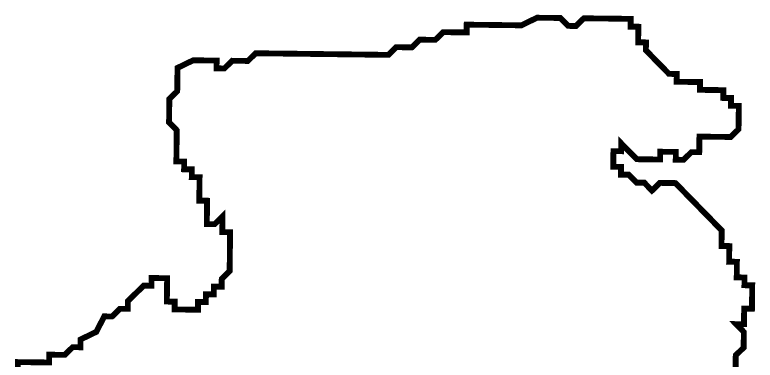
# Model space of a CAD drawing. Header units: metres. Extents: x 257673 to 289848, y 2129691 to 2228029.
# Drawn here: x 261029 to 261405.3, y 2177097.6 to 2177273.4 of the extents above; entities that cross this region are included whole.
import ezdxf

# ---------------------------------------------------------------- set-up
doc = ezdxf.new("R2010")
doc.units = ezdxf.units.M
doc.header["$MEASUREMENT"] = 0
doc.layers.add('HAZARDS LINE', color=1, linetype='Continuous')

msp = doc.modelspace()

# ---------------------------------------------------------------- linework, layer by layer
at = {"layer": 'HAZARDS LINE', "lineweight": 18}
msp.add_lwpolyline([(261030.49, 2177092.64, 2.97, 2.97, 0), (261030.54, 2177096.61, 2.97, 2.97, 0), (261034.51, 2177096.56, 2.97, 2.97, 0), (261038.47, 2177096.51, 2.97, 2.97, 0), (261042.44, 2177096.46, 2.97, 2.97, 0), (261046.4, 2177096.41, 2.97, 2.97, 0), (261046.45, 2177100.38, 2.97, 2.97, 0), (261050.42, 2177100.33, 2.97, 2.97, 0), (261054.38, 2177100.28, 2.97, 2.97, 0), (261058.4, 2177104.2, 2.97, 2.97, 0), (261062.36, 2177104.15, 2.97, 2.97, 0), (261062.41, 2177108.12, 2.97, 2.97, 0), (261070.39, 2177111.98, 2.97, 2.97, 0), (261074.45, 2177119.87, 2.97, 2.97, 0), (261078.42, 2177119.82, 2.97, 2.97, 0), (261082.43, 2177123.74, 2.97, 2.97, 0), (261086.4, 2177123.69, 2.97, 2.97, 0), (261086.45, 2177127.65, 2.97, 2.97, 0), (261090.46, 2177131.57, 2.97, 2.97, 0), (261094.47, 2177135.49, 2.97, 2.97, 0), (261098.44, 2177135.44, 2.97, 2.97, 0), (261098.49, 2177139.41, 2.97, 2.97, 0), (261102.45, 2177139.36, 2.97, 2.97, 0), (261106.42, 2177139.31, 2.97, 2.97, 0), (261106.37, 2177135.34, 2.97, 2.97, 0), (261106.32, 2177131.38, 2.97, 2.97, 0), (261106.27, 2177127.41, 2.97, 2.97, 0), (261110.24, 2177127.36, 2.97, 2.97, 0), (261110.19, 2177123.4, 2.97, 2.97, 0), (261114.15, 2177123.35, 2.97, 2.97, 0), (261118.12, 2177123.3, 2.97, 2.97, 0), (261122.09, 2177123.25, 2.97, 2.97, 0), (261122.13, 2177127.22, 2.97, 2.97, 0), (261126.1, 2177127.17, 2.97, 2.97, 0), (261126.15, 2177131.13, 2.97, 2.97, 0), (261130.11, 2177131.09, 2.97, 2.97, 0), (261130.16, 2177135.05, 2.97, 2.97, 0), (261134.13, 2177135, 2.97, 2.97, 0), (261134.18, 2177138.97, 2.97, 2.97, 0), (261138.19, 2177142.89, 2.97, 2.97, 0), (261138.24, 2177146.85, 2.97, 2.97, 0), (261138.29, 2177150.82, 2.97, 2.97, 0), (261138.33, 2177154.79, 2.97, 2.97, 0), (261138.38, 2177158.75, 2.97, 2.97, 0), (261138.43, 2177162.72, 2.97, 2.97, 0), (261134.47, 2177162.77, 2.97, 2.97, 0), (261134.52, 2177166.73, 2.97, 2.97, 0), (261134.56, 2177170.7, 2.97, 2.97, 0), (261130.55, 2177166.78, 2.97, 2.97, 0), (261126.58, 2177166.83, 2.97, 2.97, 0), (261126.63, 2177170.79, 2.97, 2.97, 0), (261126.68, 2177174.76, 2.97, 2.97, 0), (261126.73, 2177178.73, 2.97, 2.97, 0), (261122.76, 2177178.78, 2.97, 2.97, 0), (261122.81, 2177182.74, 2.97, 2.97, 0), (261122.86, 2177186.71, 2.97, 2.97, 0), (261122.91, 2177190.67, 2.97, 2.97, 0), (261118.94, 2177190.72, 2.97, 2.97, 0), (261118.99, 2177194.69, 2.97, 2.97, 0), (261115.03, 2177194.74, 2.97, 2.97, 0), (261115.08, 2177198.7, 2.97, 2.97, 0), (261111.11, 2177198.75, 2.97, 2.97, 0), (261111.16, 2177202.72, 2.97, 2.97, 0), (261111.21, 2177206.68, 2.97, 2.97, 0), (261111.26, 2177210.65, 2.97, 2.97, 0), (261111.31, 2177214.61, 2.97, 2.97, 0), (261107.39, 2177218.63, 2.97, 2.97, 0), (261107.44, 2177222.6, 2.97, 2.97, 0), (261107.49, 2177226.56, 2.97, 2.97, 0), (261107.53, 2177230.53, 2.97, 2.97, 0), (261111.55, 2177234.44, 2.97, 2.97, 0), (261111.6, 2177238.41, 2.97, 2.97, 0), (261111.64, 2177242.38, 2.97, 2.97, 0), (261111.69, 2177246.34, 2.97, 2.97, 0), (261119.67, 2177250.21, 2.97, 2.97, 0), (261123.64, 2177250.16, 2.97, 2.97, 0), (261127.6, 2177250.11, 2.97, 2.97, 0), (261131.57, 2177250.07, 2.97, 2.97, 0), (261131.52, 2177246.1, 2.97, 2.97, 0), (261135.49, 2177246.05, 2.97, 2.97, 0), (261139.5, 2177249.97, 2.97, 2.97, 0), (261143.46, 2177249.92, 2.97, 2.97, 0), (261147.43, 2177249.87, 2.97, 2.97, 0), (261151.44, 2177253.79, 2.97, 2.97, 0), (261155.41, 2177253.74, 2.97, 2.97, 0), (261159.37, 2177253.69, 2.97, 2.97, 0), (261163.34, 2177253.64, 2.97, 2.97, 0), (261167.31, 2177253.6, 2.97, 2.97, 0), (261171.27, 2177253.55, 2.97, 2.97, 0), (261175.24, 2177253.5, 2.97, 2.97, 0), (261179.2, 2177253.45, 2.97, 2.97, 0), (261183.17, 2177253.4, 2.97, 2.97, 0), (261187.13, 2177253.35, 2.97, 2.97, 0), (261191.1, 2177253.3, 2.97, 2.97, 0), (261195.06, 2177253.26, 2.97, 2.97, 0), (261199.03, 2177253.21, 2.97, 2.97, 0), (261202.99, 2177253.16, 2.97, 2.97, 0), (261206.96, 2177253.11, 2.97, 2.97, 0), (261210.92, 2177253.06, 2.97, 2.97, 0), (261214.89, 2177253.01, 2.97, 2.97, 0), (261218.86, 2177252.96, 2.97, 2.97, 0), (261222.87, 2177256.88, 2.97, 2.97, 0), (261226.83, 2177256.83, 2.97, 2.97, 0), (261230.8, 2177256.78, 2.97, 2.97, 0), (261234.81, 2177260.7, 2.97, 2.97, 0), (261238.78, 2177260.65, 2.97, 2.97, 0), (261242.74, 2177260.61, 2.97, 2.97, 0), (261246.76, 2177264.52, 2.97, 2.97, 0), (261254.69, 2177264.43, 2.97, 2.97, 0), (261258.65, 2177264.38, 2.97, 2.97, 0), (261258.7, 2177268.34, 2.97, 2.97, 0), (261262.67, 2177268.29, 2.97, 2.97, 0), (261266.63, 2177268.25, 2.97, 2.97, 0), (261274.56, 2177268.15, 2.97, 2.97, 0), (261278.53, 2177268.1, 2.97, 2.97, 0), (261282.5, 2177268.05, 2.97, 2.97, 0), (261286.46, 2177268, 2.97, 2.97, 0), (261294.44, 2177271.87, 2.97, 2.97, 0), (261298.41, 2177271.82, 2.97, 2.97, 0), (261302.37, 2177271.78, 2.97, 2.97, 0), (261306.34, 2177271.73, 2.97, 2.97, 0), (261310.25, 2177267.71, 2.97, 2.97, 0), (261314.22, 2177267.66, 2.97, 2.97, 0), (261318.23, 2177271.58, 2.97, 2.97, 0), (261322.2, 2177271.53, 2.97, 2.97, 0), (261326.16, 2177271.48, 2.97, 2.97, 0), (261330.13, 2177271.44, 2.97, 2.97, 0), (261334.09, 2177271.39, 2.97, 2.97, 0), (261338.06, 2177271.34, 2.97, 2.97, 0), (261342.02, 2177271.29, 2.97, 2.97, 0), (261341.98, 2177267.32, 2.97, 2.97, 0), (261345.94, 2177267.28, 2.97, 2.97, 0), (261345.89, 2177263.31, 2.97, 2.97, 0), (261345.84, 2177259.34, 2.97, 2.97, 0), (261349.81, 2177259.3, 2.97, 2.97, 0), (261349.76, 2177255.33, 2.97, 2.97, 0), (261353.68, 2177251.31, 2.97, 2.97, 0), (261357.59, 2177247.3, 2.97, 2.97, 0), (261361.51, 2177243.29, 2.97, 2.97, 0), (261365.48, 2177243.24, 2.97, 2.97, 0), (261365.43, 2177239.27, 2.97, 2.97, 0), (261373.36, 2177239.17, 2.97, 2.97, 0), (261377.32, 2177239.13, 2.97, 2.97, 0), (261377.28, 2177235.16, 2.97, 2.97, 0), (261381.24, 2177235.11, 2.97, 2.97, 0), (261385.21, 2177235.06, 2.97, 2.97, 0), (261389.17, 2177235.01, 2.97, 2.97, 0), (261389.12, 2177231.05, 2.97, 2.97, 0), (261393.09, 2177231, 2.97, 2.97, 0), (261393.04, 2177227.03, 2.97, 2.97, 0), (261397.01, 2177226.98, 2.97, 2.97, 0), (261396.96, 2177223.02, 2.97, 2.97, 0), (261396.91, 2177219.05, 2.97, 2.97, 0), (261396.86, 2177215.09, 2.97, 2.97, 0), (261392.85, 2177211.17, 2.97, 2.97, 0), (261384.92, 2177211.27, 2.97, 2.97, 0), (261380.95, 2177211.31, 2.97, 2.97, 0), (261376.98, 2177211.36, 2.97, 2.97, 0), (261376.94, 2177207.4, 2.97, 2.97, 0), (261376.89, 2177203.43, 2.97, 2.97, 0), (261372.92, 2177203.48, 2.97, 2.97, 0), (261368.91, 2177199.56, 2.97, 2.97, 0), (261364.94, 2177199.61, 2.97, 2.97, 0), (261364.99, 2177203.58, 2.97, 2.97, 0), (261361.03, 2177203.63, 2.97, 2.97, 0), (261357.06, 2177203.67, 2.97, 2.97, 0), (261357.01, 2177199.71, 2.97, 2.97, 0), (261353.05, 2177199.76, 2.97, 2.97, 0), (261349.08, 2177199.81, 2.97, 2.97, 0), (261345.12, 2177199.85, 2.97, 2.97, 0), (261341.2, 2177203.87, 2.97, 2.97, 0), (261337.28, 2177207.88, 2.97, 2.97, 0), (261337.23, 2177203.92, 2.97, 2.97, 0), (261333.27, 2177203.97, 2.97, 2.97, 0), (261333.22, 2177200, 2.97, 2.97, 0), (261333.17, 2177196.03, 2.97, 2.97, 0), (261337.14, 2177195.98, 2.97, 2.97, 0), (261337.09, 2177192.02, 2.97, 2.97, 0), (261341.05, 2177191.97, 2.97, 2.97, 0), (261344.97, 2177187.96, 2.97, 2.97, 0), (261348.94, 2177187.91, 2.97, 2.97, 0), (261352.85, 2177183.89, 2.97, 2.97, 0), (261356.87, 2177187.81, 2.97, 2.97, 0), (261360.83, 2177187.76, 2.97, 2.97, 0), (261364.8, 2177187.71, 2.97, 2.97, 0), (261368.71, 2177183.7, 2.97, 2.97, 0), (261372.63, 2177179.68, 2.97, 2.97, 0), (261376.55, 2177175.67, 2.97, 2.97, 0), (261380.46, 2177171.66, 2.97, 2.97, 0), (261384.38, 2177167.64, 2.97, 2.97, 0), (261388.3, 2177163.63, 2.97, 2.97, 0), (261388.25, 2177159.66, 2.97, 2.97, 0), (261388.2, 2177155.69, 2.97, 2.97, 0), (261392.17, 2177155.65, 2.97, 2.97, 0), (261392.12, 2177151.68, 2.97, 2.97, 0), (261392.07, 2177147.71, 2.97, 2.97, 0), (261396.03, 2177147.66, 2.97, 2.97, 0), (261395.99, 2177143.7, 2.97, 2.97, 0), (261395.94, 2177139.73, 2.97, 2.97, 0), (261399.9, 2177139.68, 2.97, 2.97, 0), (261399.85, 2177135.72, 2.97, 2.97, 0), (261403.82, 2177135.67, 2.97, 2.97, 0), (261403.77, 2177131.7, 2.97, 2.97, 0), (261403.67, 2177123.77, 2.97, 2.97, 0), (261399.71, 2177123.82, 2.97, 2.97, 0), (261399.66, 2177119.85, 2.97, 2.97, 0), (261399.61, 2177115.89, 2.97, 2.97, 0), (261395.65, 2177115.94, 2.97, 2.97, 0), (261399.56, 2177111.92, 2.97, 2.97, 0), (261399.51, 2177107.96, 2.97, 2.97, 0), (261399.47, 2177103.99, 2.97, 2.97, 0), (261395.45, 2177100.07, 2.97, 2.97, 0), (261395.4, 2177096.11, 2.97, 2.97, 0), (261395.31, 2177088.18, 2.97, 2.97, 0)], format="xyseb", dxfattribs=at)

doc.saveas('drawing.dxf')
